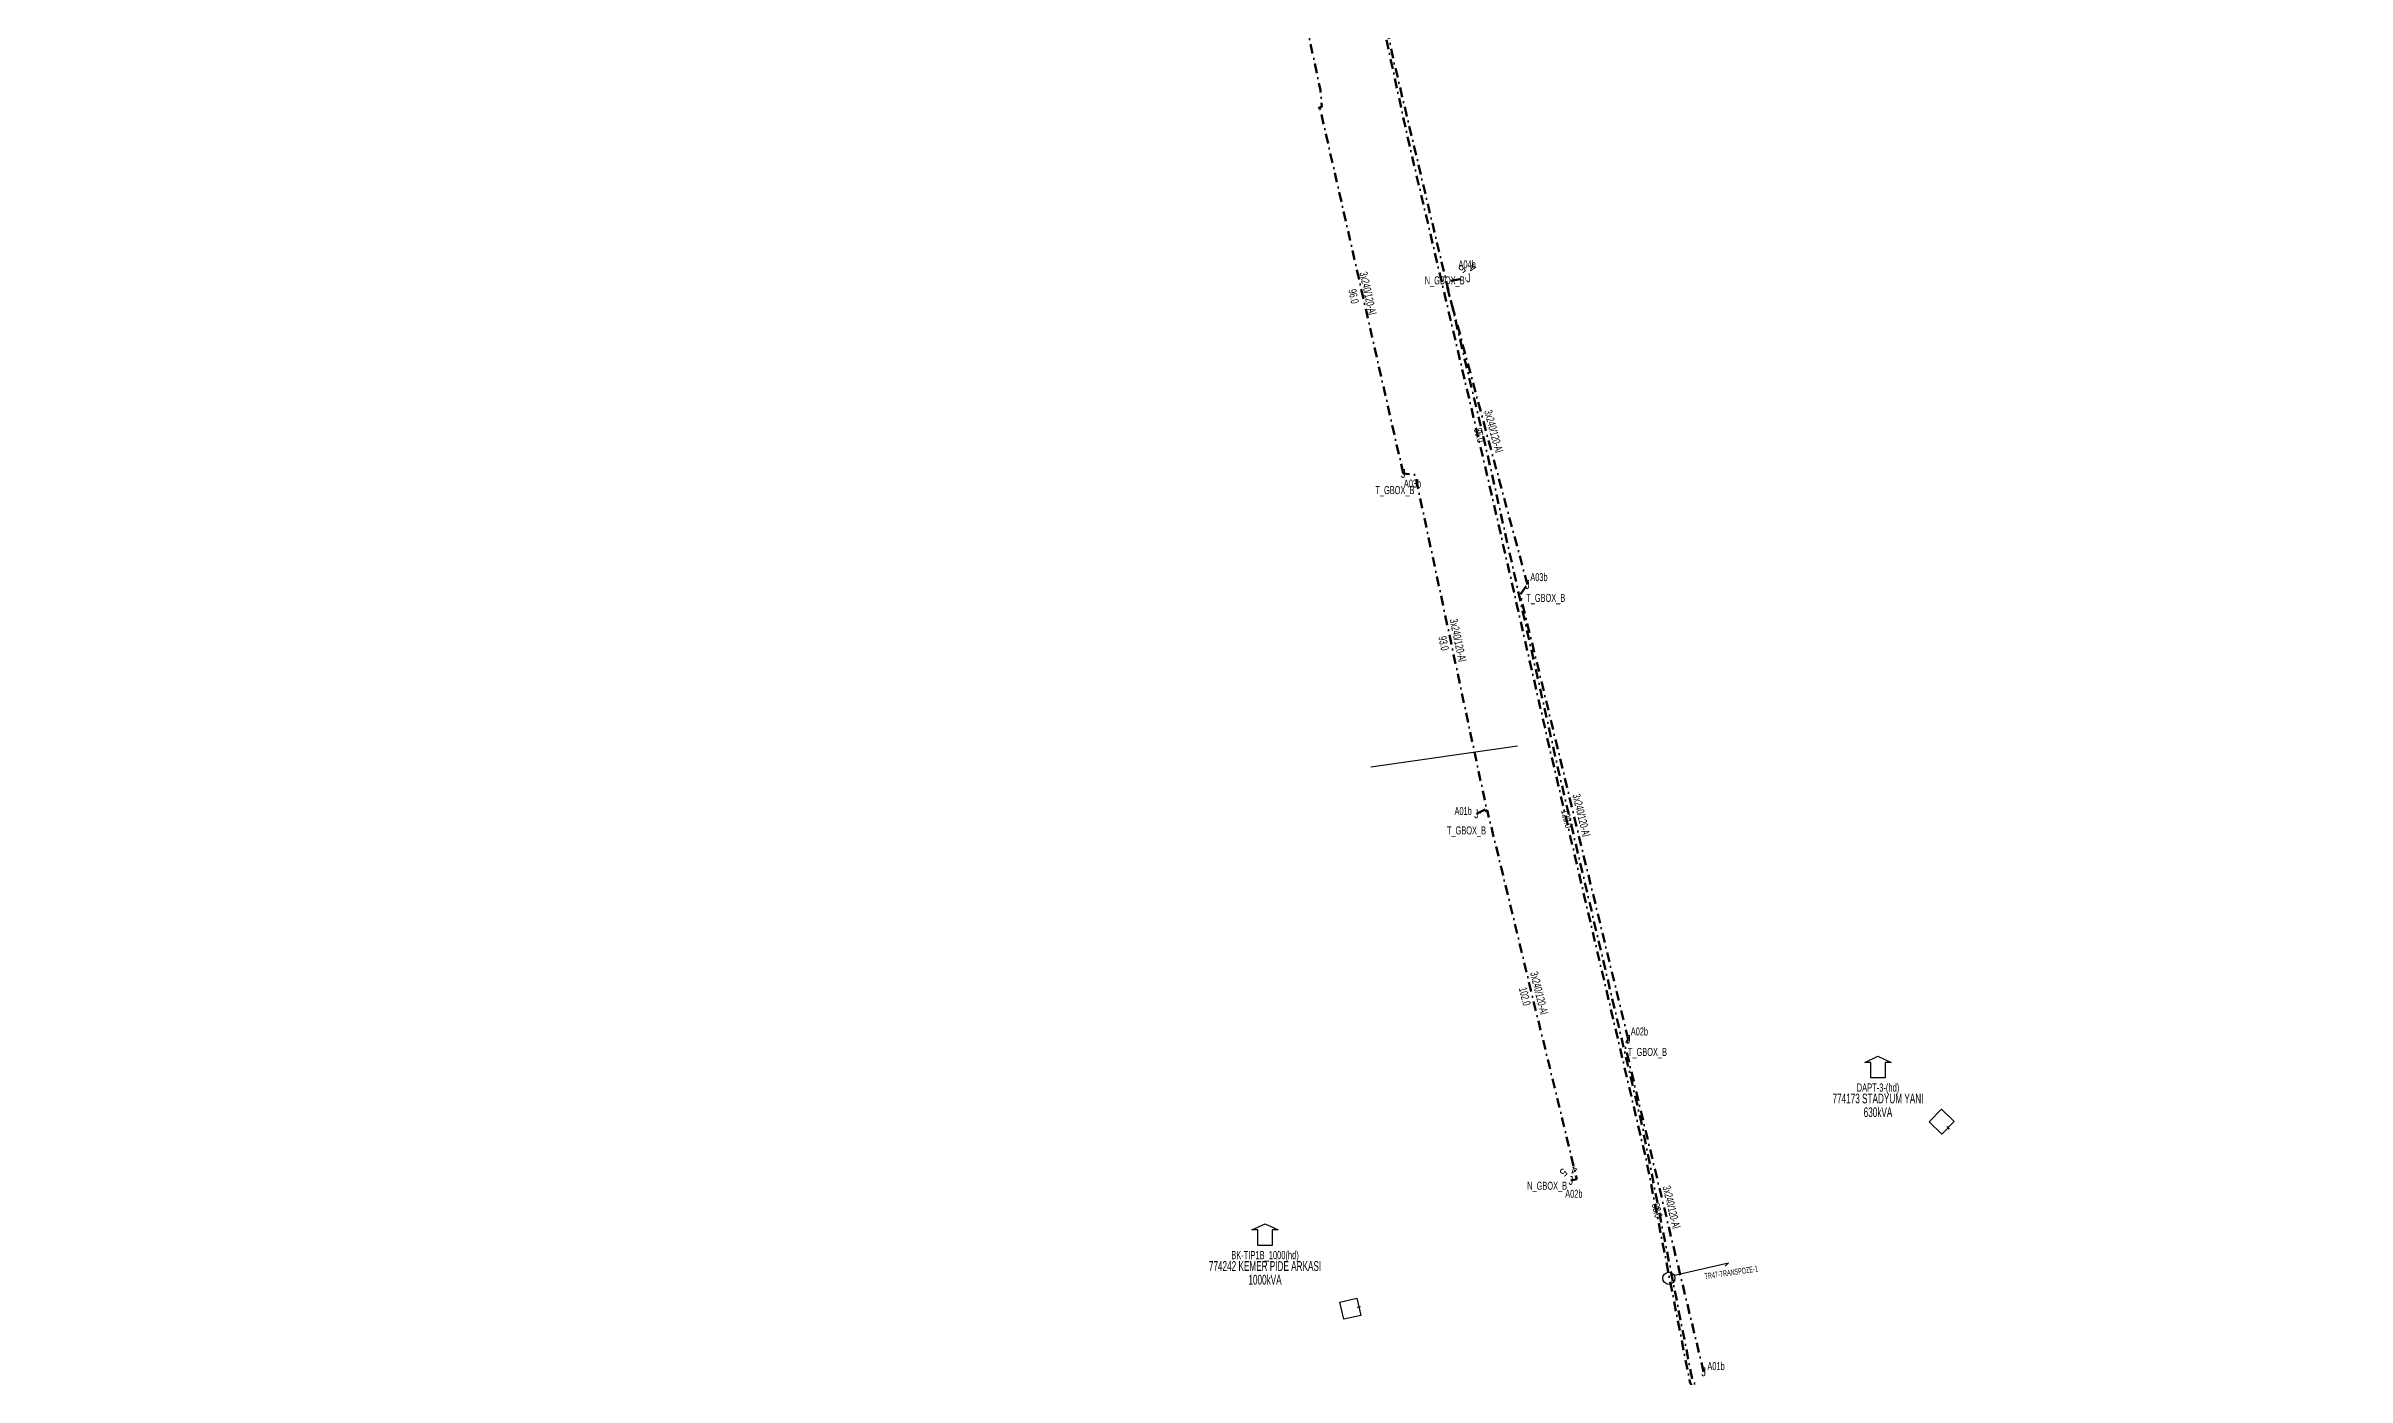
# Model space of a CAD drawing. Header units: millimetres. Extents: x 548145 to 551768, y 4050101 to 4056026.
# Drawn here: x 549657 to 550247, y 4052598 to 4052939 of the extents above; entities that cross this region are included whole.
import ezdxf
from ezdxf.enums import TextEntityAlignment as Align

# ---------------------------------------------------------------- set-up
doc = ezdxf.new("R2010")
doc.units = ezdxf.units.MM
doc.linetypes.add('DASHDOT', pattern=[5, 2.5, -1.25, 0, -1.25])
for name, color, linetype, lineweight in [('DIREK_BOX_YENI', 5, 'Continuous', 25), ('HAT_BOX_YERALTI_YENI', 5, 'DASHDOT', 50), ('HAT_OG_YERALTI_YENI', 1, 'DASHDOT', 70), ('KULLANICI', 1, 'Continuous', 25), ('TRAFO_MEVCUT', 5, 'Continuous', 30)]:
    doc.layers.add(name, color=color, linetype=linetype, lineweight=lineweight)
doc.styles.add('Direk', font='B_CAD')
doc.styles.get("Standard").update_dxf_attribs({"font": 'Arial'})

# ---------------------------------------------------------------- blocks, each defined once
blk = doc.blocks.new('MEV_BINA_KARE')
at = {"layer": 'TRAFO_MEVCUT', "linetype": 'Continuous'}
for p, q in [((-2.25, -2.25), (-2.25, 2.25)), ((-2.25, 2.25), (2.25, 2.25)), ((0, 1.8), (0, 2.7)), ((2.25, 2.25), (2.25, -2.25)), ((2.25, -2.25), (-2.25, -2.25))]:
    blk.add_line(p, q, dxfattribs=at)
blk = doc.blocks.new('MEV_BETKOSK')
at = {"layer": 'TRAFO_MEVCUT', "linetype": 'Continuous'}
for p, q in [((-3.4, 2), (0, 3.6)), ((-1.8, 2), (-3.4, 2)), ((-1.8, -2), (-1.8, 2)), ((0, 3.6), (3.4, 2)), ((3.4, 2), (1.8, 2)), ((1.8, 2), (1.8, -2)), ((1.8, -2), (-1.8, -2))]:
    blk.add_line(p, q, dxfattribs=at)
blk = doc.blocks.new('MEV_DAPT')
at = {"layer": 'TRAFO_MEVCUT', "linetype": 'Continuous'}
for p, q in [((-3.4, 2), (0, 3.6)), ((-1.8, 2), (-3.4, 2)), ((-1.8, -2), (-1.8, 2)), ((0, 3.6), (3.4, 2)), ((3.4, 2), (1.8, 2)), ((1.8, 2), (1.8, -2)), ((1.8, -2), (-1.8, -2))]:
    blk.add_line(p, q, dxfattribs=at)

msp = doc.modelspace()

# ---------------------------------------------------------------- linework, layer by layer
at = {"layer": 'HAT_BOX_YERALTI_YENI', "flags": 128}
for points in [[(549983.830059, 4052922.883298), (549983.336003, 4052922.671363), (549984.195352, 4052923.186972), (549983.794323, 4052927.311848), (549971.596, 4052984.88)], [(550005.011, 4052829.166), (549983.737033, 4052922.556783), (549983.830059, 4052922.883298)], [(550036.810965, 4052800.739353), (550015.897251, 4052878.287212), (550021.714613, 4052879.263849)], [(550023.775, 4052741.98), (550026.35336, 4052743.344612), (550008.054247, 4052828.800223), (550005.011, 4052829.166)], [(550062.627887, 4052684.258235), (550034.992727, 4052798.177953), (550036.810965, 4052800.739353)], [(550047.947, 4052648.098), (550049.472001, 4052648.437318), (550026.520922, 4052742.895754), (550023.775, 4052741.98)], [(550081.957, 4052599.076), (550061.827229, 4052682.608529), (550062.627887, 4052684.258235)]]:
    msp.add_lwpolyline(points, dxfattribs=at)
at = {"layer": 'HAT_OG_YERALTI_YENI', "flags": 128}
for points in [[(549667.857, 4054248.123), (549667.701398, 4054242.926664), (549657.356613, 4054241.103794), (549661.170724, 4054226.018571), (549674.565884, 4054173.515712), (549690.888511, 4054114.008341), (549699.921149, 4054081.273798), (549714.828935, 4054023.14573), (549725.539527, 4053984.313153), (549742.151267, 4053931.973696), (549756.46422, 4053882.140318), (549779.481449, 4053805.48332), (549794.391813, 4053755.552662), (549814.114174, 4053687.476234), (549832.713146, 4053626.20641), (549852.801775, 4053560.611632), (549878.855562, 4053466.554883), (549888.620491, 4053434.543546), (549902.136841, 4053375.371967), (549919.283657, 4053301.006409), (549941.901603, 4053198.976484), (549958.703565, 4053128.402693), (549985.408523, 4053010.819921), (550006.040211, 4052915.649479), (550027.811452, 4052823.123768), (550042.495021, 4052758.815948), (550067.341263, 4052652.961129), (550078.43141, 4052596.508545), (550091.883174, 4052568.897245), (550108.000043, 4052513.953429), (550125.617755, 4052453.686995), (550128.663439, 4052448.610854), (550129.509463, 4052438.458573), (550157.414276, 4052389.944398), (550186.492141, 4052347.838039), (550203.056969, 4052318.842753), (550219.334459, 4052266.050891), (550224.000148, 4052260.85863), (550237.705728, 4052253.752033), (550241.428231, 4052233.278266), (550213.340253, 4052226.848488), (550199.634674, 4052232.601447), (550167.147374, 4052229.386558), (550077.379265, 4052215.693338), (550027.971497, 4052188.451384), (549965.267458, 4052151.190834), (549933.555345, 4052136.248855), (549912.730153, 4052132.213974), (549882.403467, 4052126.487046), (549876.936854, 4052122.972795), (549876.936854, 4052116.725237), (549877.197169, 4052112.950671), (549882.455, 4052116.031)], [(550594.103, 4052078.769), (550592.178897, 4052085.189159), (550585.27054, 4052084.888795), (550585.570903, 4052101.408779), (550582.568848, 4052173.967178), (550580.144562, 4052192.782216), (550521.974194, 4052190.179067), (550409.4107, 4052186.182666), (550399.209902, 4052211.999078), (550391.203137, 4052233.731727), (550390.578954, 4052243.771019), (550293.624669, 4052240.386925), (550242.84058, 4052234.180748), (550238.635493, 4052254.10485), (550223.917689, 4052261.814176), (550220.220521, 4052266.598208), (550207.805503, 4052305.945806), (550203.606414, 4052319.328259), (550180.178073, 4052358.675857), (550148.87473, 4052406.083757), (550130.352324, 4052438.022393), (550129.451234, 4052448.835474), (550126.35374, 4052453.822378), (550115.240296, 4052492.068644), (550102.027729, 4052536.499586), (550092.723357, 4052569.507776), (550079.014814, 4052597.228119), (550066.305746, 4052661.687756), (550044.884194, 4052752.551482), (550026.868917, 4052832.802213), (550002.752092, 4052934.075168), (549985.168894, 4053018.299302), (549957.85539, 4053136.160327), (549937.817641, 4053221.885183), (549915.05404, 4053324.007484), (549892.933224, 4053419.622734), (549863.792387, 4053525.114492), (549842.322016, 4053597.975579), (549807.06159, 4053714.664776), (549779.874551, 4053809.110045), (549749.447118, 4053909.274786), (549723.426092, 4053994.487973), (549699.218259, 4054087.011318), (549670.594668, 4054193.189366), (549658.194487, 4054240.302743), (549668.707204, 4054242.70565), (549667.906235, 4054247.711705), (549667.857, 4054248.123)]]:
    msp.add_lwpolyline(points, dxfattribs=at)
at = {"layer": 'KULLANICI', "flags": 128}
msp.add_lwpolyline([(549996.728263, 4052754.029083), (550034.273682, 4052759.435623)], dxfattribs=at)
at = {"layer": 'KULLANICI', "color": 3, "flags": 128}
msp.add_lwpolyline([(550074.497417, 4052623.8287), (550088.30916, 4052627.018722), (550087.467835, 4052626.107287)], dxfattribs=at)
at = {"layer": 'KULLANICI', "color": 3}
msp.add_circle((550073.026449, 4052623.032497), 1.548007, dxfattribs=at)

# ---------------------------------------------------------------- block references
at = {"layer": 'TRAFO_MEVCUT'}
for name, p in [('MEV_DAPT', (550126.610867, 4052676.339216)), ('MEV_BETKOSK', (549969.602629, 4052633.42678))]:
    msp.add_blockref(name, p, dxfattribs=at)
for p, rotation in [((550142.932358, 4052663.140229), 225.6662), ((549991.454588, 4052615.251129), 282.607252)]:
    msp.add_blockref('MEV_BINA_KARE', p, dxfattribs=dict(at, rotation=rotation))

# ---------------------------------------------------------------- texts
at = {"layer": 'DIREK_BOX_YENI', "width": 0.53}
for s, p in [('A04b', (550021.36635, 4052882.746479)), ('N_GBOX_B', (550015.623439, 4052878.637876)), ('T_GBOX_B', (550002.880817, 4052824.912652)), ('A03b', (550007.379118, 4052826.588789)), ('A03b', (550039.762595, 4052802.620277)), ('T_GBOX_B', (550041.507939, 4052797.306358)), ('A01b', (550020.356941, 4052742.732908)), ('T_GBOX_B', (550021.203656, 4052737.752841)), ('A02b', (550065.507138, 4052686.248189)), ('T_GBOX_B', (550067.553659, 4052681.011387)), ('N_GBOX_B', (550041.857984, 4052646.743174)), ('A02b', (550048.707172, 4052644.681549)), ('A01b', (550085.135156, 4052600.542058))]:
    msp.add_text(s, height=2.05, dxfattribs=at).set_placement(p, align=Align.MIDDLE_CENTER)
at = {"layer": 'DIREK_BOX_YENI', "color": 32, "style": 'Direk'}
for s, rotation, p in [('5', 215.710593, (550020.080277, 4052881.537381)), ('4', 155.710593, (550022.866381, 4052881.815991)), ('5', 222.544152, (550046.053757, 4052650.160918)), ('4', 162.544152, (550048.786918, 4052650.769055))]:
    msp.add_text(s, height=2, rotation=rotation, dxfattribs=at).set_placement(p, align=Align.MIDDLE_CENTER)
at = {"layer": 'DIREK_BOX_YENI', "style": 'Direk', "width": 0.8}
for p in [(550021.714613, 4052879.263849), (550005.011, 4052829.166), (550036.810965, 4052800.739353), (550023.775, 4052741.98), (550062.627887, 4052684.258235), (550047.947, 4052648.098), (550081.957, 4052599.076)]:
    msp.add_text('J', height=2.25, dxfattribs=at).set_placement(p, align=Align.MIDDLE_CENTER)
at = {"layer": 'HAT_BOX_YERALTI_YENI', "lineweight": 30, "width": 0.53}
for rotation, p in [(282.337632, (549994.980192, 4052875.131288)), (285.092903, (550027.174787, 4052839.734609)), (282.08655, (550018.034961, 4052786.250398)), (283.635668, (550049.636349, 4052741.418479)), (283.656819, (550038.82243, 4052695.867226)), (283.54888, (550072.718459, 4052641.041398))]:
    msp.add_text('3x240/120-Al', height=2.05, rotation=rotation, dxfattribs=at).set_placement(p, align=Align.CENTER)
for s, rotation, p in [('96.0', 282.337632, (549993.319453, 4052874.768045)), ('86.0', 285.092903, (550025.533429, 4052839.291955)), ('93.0', 282.08655, (550016.372646, 4052785.894437)), ('120.0', 283.635668, (550047.984265, 4052741.017709)), ('102.0', 283.656819, (550037.170493, 4052695.465846)), ('88.0', 283.54888, (550071.06577, 4052640.643131))]:
    msp.add_text(s, height=2.05, rotation=rotation, dxfattribs=at).set_placement(p, align=Align.TOP_CENTER)
at = {"layer": 'KULLANICI', "color": 3, "width": 0.53}
msp.add_text('TR47-TRANSPOZE-1', height=1.520579, rotation=8.376305, dxfattribs=at).set_placement((550089.010263, 4052624.529804), align=Align.MIDDLE_CENTER)
at = {"layer": 'TRAFO_MEVCUT', "width": 0.6}
for s, height, p in [('DAPT-3-(hd)', 2.1, (550126.610867, 4052670.839216)), ('774173 STADYUM YANI', 2.5, (550126.610867, 4052667.839216)), ('630kVA', 2.5, (550126.610867, 4052664.339216)), ('BK-TIP1B_1000(hd)', 2.1, (549969.602629, 4052627.92678)), ('774242 KEMER PİDE ARKASI', 2.5, (549969.602629, 4052624.92678)), ('1000kVA', 2.5, (549969.602629, 4052621.42678))]:
    msp.add_text(s, height=height, dxfattribs=at).set_placement(p, align=Align.CENTER)

doc.saveas('drawing.dxf')
